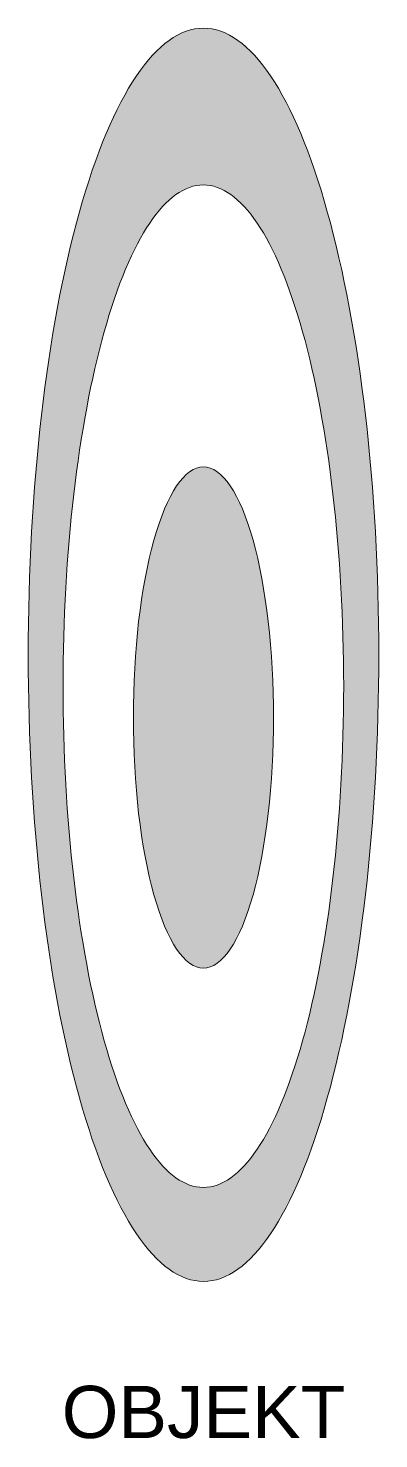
# Model space of a CAD drawing. Header units: metres. Extents: x -0.84 to 0.84, y -0.75 to 6.
import ezdxf
from ezdxf.enums import TextEntityAlignment as Align

# ---------------------------------------------------------------- set-up
doc = ezdxf.new("R2010")
doc.units = ezdxf.units.M
doc.layers.get('Defpoints').update_dxf_attribs({"color": 140, "lineweight": 5})
doc.styles.get("Standard").update_dxf_attribs({"font": 'arial.ttf'})

msp = doc.modelspace()

# ---------------------------------------------------------------- hatches: boundary and pattern name
at = {"lineweight": 0}
h = msp.add_hatch(color=0, dxfattribs=at)
h.dxf.hatch_style = 1
edge = h.paths.add_edge_path()
edge.add_spline(control_points=[(-0.0004, 0), (0.223, 0), (0.4368, 0.3165), (0.5935, 0.8786)], knot_values=[5, 5, 5, 5, 6, 6, 6, 6], degree=3, periodic=0)
edge.add_spline(control_points=[(0.5935, 0.8786), (0.7512, 1.4418), (0.8402, 2.2051), (0.8402, 3.0011)], knot_values=[6, 6, 6, 6, 7, 7, 7, 7], degree=3, periodic=0)
edge.add_spline(control_points=[(0.8402, 3.0011), (0.8402, 3.7961), (0.7512, 4.5594), (0.5935, 5.1226)], knot_values=[7, 7, 7, 7, 8, 8, 8, 8], degree=3, periodic=0)
edge.add_spline(control_points=[(0.5935, 5.1226), (0.4368, 5.6847), (0.223, 6.0012), (-0.0004, 6.0012)], knot_values=[0, 0, 0, 0, 1, 1, 1, 1], degree=3, periodic=0)
edge.add_spline(control_points=[(-0.0004, 6.0012), (-0.2227, 6.0012), (-0.4365, 5.6847), (-0.5943, 5.1226)], knot_values=[1, 1, 1, 1, 2, 2, 2, 2], degree=3, periodic=0)
edge.add_spline(control_points=[(-0.5943, 5.1226), (-0.752, 4.5594), (-0.8398, 3.7961), (-0.8398, 3.0011)], knot_values=[2, 2, 2, 2, 3, 3, 3, 3], degree=3, periodic=0)
edge.add_spline(control_points=[(-0.8398, 3.0011), (-0.8398, 2.2051), (-0.752, 1.4418), (-0.5943, 0.8786)], knot_values=[3, 3, 3, 3, 4, 4, 4, 4], degree=3, periodic=0)
edge.add_spline(control_points=[(-0.5943, 0.8786), (-0.4365, 0.3165), (-0.2227, 0), (-0.0004, 0)], knot_values=[4, 4, 4, 4, 5, 5, 5, 5], degree=3, periodic=0)
edge = h.paths.add_edge_path(flags=16)
edge.add_spline(control_points=[(0.4749, 1.1528), (0.349, 0.7029), (0.1785, 0.4499), (-0.0004, 0.4499)], knot_values=[5, 5, 5, 5, 6, 6, 6, 6], degree=3, periodic=0)
edge.add_spline(control_points=[(-0.0004, 0.4499), (-0.1782, 0.4499), (-0.3497, 0.7029), (-0.4757, 1.1528)], knot_values=[4, 4, 4, 4, 5, 5, 5, 5], degree=3, periodic=0)
edge.add_spline(control_points=[(-0.4757, 1.1528), (-0.6017, 1.6038), (-0.6726, 2.2135), (-0.6726, 2.8508)], knot_values=[3, 3, 3, 3, 4, 4, 4, 4], degree=3, periodic=0)
edge.add_spline(control_points=[(-0.6726, 2.8508), (-0.6726, 3.487), (-0.6017, 4.0978), (-0.4757, 4.5478)], knot_values=[2, 2, 2, 2, 3, 3, 3, 3], degree=3, periodic=0)
edge.add_spline(control_points=[(-0.4757, 4.5478), (-0.3497, 4.9987), (-0.1782, 5.2507), (-0.0004, 5.2507)], knot_values=[1, 1, 1, 1, 2, 2, 2, 2], degree=3, periodic=0)
edge.add_spline(control_points=[(-0.0004, 5.2507), (0.1785, 5.2507), (0.349, 4.9987), (0.4749, 4.5478)], knot_values=[0, 0, 0, 0, 1, 1, 1, 1], degree=3, periodic=0)
edge.add_spline(control_points=[(0.4749, 4.5478), (0.6009, 4.0978), (0.6718, 3.487), (0.6718, 2.8508)], knot_values=[7, 7, 7, 7, 8, 8, 8, 8], degree=3, periodic=0)
edge.add_spline(control_points=[(0.6718, 2.8508), (0.6718, 2.2135), (0.6009, 1.6038), (0.4749, 1.1528)], knot_values=[6, 6, 6, 6, 7, 7, 7, 7], degree=3, periodic=0)
edge = h.paths.add_edge_path(flags=0)
edge.add_spline(control_points=[(0.2378, 3.5495), (0.1743, 3.7739), (0.0885, 3.9009), (-0.0004, 3.9009), (-0.0893, 3.9009), (-0.175, 3.7739), (-0.2375, 3.5495), (-0.301, 3.324), (-0.336, 3.0191), (-0.336, 2.7005), (-0.336, 2.3819), (-0.301, 2.077), (-0.2375, 1.8515), (-0.175, 1.6271), (-0.0893, 1.5), (-0.0004, 1.5), (0.0885, 1.5), (0.1743, 1.6271), (0.2378, 1.8515), (0.3003, 2.077), (0.3363, 2.3819), (0.3363, 2.7005), (0.3363, 3.0191), (0.3003, 3.324), (0.2378, 3.5495)], knot_values=[0, 0, 0, 0, 1, 1, 1, 2, 2, 2, 3, 3, 3, 4, 4, 4, 5, 5, 5, 6, 6, 6, 7, 7, 7, 8, 8, 8, 8], degree=3, periodic=0)
h = msp.add_hatch(color=0, dxfattribs=at)
h.dxf.hatch_style = 1
edge = h.paths.add_edge_path()
edge.add_spline(control_points=[(0.2378, 3.5495), (0.1743, 3.7739), (0.0885, 3.9009), (-0.0004, 3.9009), (-0.0893, 3.9009), (-0.175, 3.7739), (-0.2375, 3.5495), (-0.301, 3.324), (-0.336, 3.0191), (-0.336, 2.7005), (-0.336, 2.3819), (-0.301, 2.077), (-0.2375, 1.8515), (-0.175, 1.6271), (-0.0893, 1.5), (-0.0004, 1.5), (0.0885, 1.5), (0.1743, 1.6271), (0.2378, 1.8515), (0.3003, 2.077), (0.3363, 2.3819), (0.3363, 2.7005), (0.3363, 3.0191), (0.3003, 3.324), (0.2378, 3.5495)], knot_values=[0, 0, 0, 0, 1, 1, 1, 2, 2, 2, 3, 3, 3, 4, 4, 4, 5, 5, 5, 6, 6, 6, 7, 7, 7, 8, 8, 8, 8], degree=3, periodic=0)

# ---------------------------------------------------------------- linework, layer by layer
at = {"color": 0, "lineweight": 0}
for points in [[(0.5935, 5.1226), (0.4368, 5.6847), (0.223, 6.0012), (-0.0004, 6.0012), (-0.2227, 6.0012), (-0.4365, 5.6847), (-0.5943, 5.1226), (-0.752, 4.5594), (-0.8398, 3.7961), (-0.8398, 3.0011), (-0.8398, 2.2051), (-0.752, 1.4418), (-0.5943, 0.8786), (-0.4365, 0.3165), (-0.2227, 0), (-0.0004, 0), (0.223, 0), (0.4368, 0.3165), (0.5935, 0.8786), (0.7512, 1.4418), (0.8402, 2.2051), (0.8402, 3.0011), (0.8402, 3.7961), (0.7512, 4.5594), (0.5935, 5.1226)], [(0.4749, 4.5478), (0.349, 4.9987), (0.1785, 5.2507), (-0.0004, 5.2507), (-0.1782, 5.2507), (-0.3497, 4.9987), (-0.4757, 4.5478), (-0.6017, 4.0978), (-0.6726, 3.487), (-0.6726, 2.8508), (-0.6726, 2.2135), (-0.6017, 1.6038), (-0.4757, 1.1528), (-0.3497, 0.7029), (-0.1782, 0.4499), (-0.0004, 0.4499), (0.1785, 0.4499), (0.349, 0.7029), (0.4749, 1.1528), (0.6009, 1.6038), (0.6718, 2.2135), (0.6718, 2.8508), (0.6718, 3.487), (0.6009, 4.0978), (0.4749, 4.5478)], [(0.2378, 3.5495), (0.1743, 3.7739), (0.0885, 3.9009), (-0.0004, 3.9009), (-0.0893, 3.9009), (-0.175, 3.7739), (-0.2375, 3.5495), (-0.301, 3.324), (-0.336, 3.0191), (-0.336, 2.7005), (-0.336, 2.3819), (-0.301, 2.077), (-0.2375, 1.8515), (-0.175, 1.6271), (-0.0893, 1.5), (-0.0004, 1.5), (0.0885, 1.5), (0.1743, 1.6271), (0.2378, 1.8515), (0.3003, 2.077), (0.3363, 2.3819), (0.3363, 2.7005), (0.3363, 3.0191), (0.3003, 3.324), (0.2378, 3.5495)]]:
    msp.add_open_spline(points, degree=3, knots=[0, 0, 0, 0, 1, 1, 1, 2, 2, 2, 3, 3, 3, 4, 4, 4, 5, 5, 5, 6, 6, 6, 7, 7, 7, 8, 8, 8, 8], dxfattribs=at)

# ---------------------------------------------------------------- texts
at = {"layer": 'Defpoints'}
msp.add_attdef('OBJEKT', text='657-84', height=0.25, dxfattribs=at).set_placement((0, -0.5), align=Align.TOP_CENTER)

doc.saveas('drawing.dxf')
